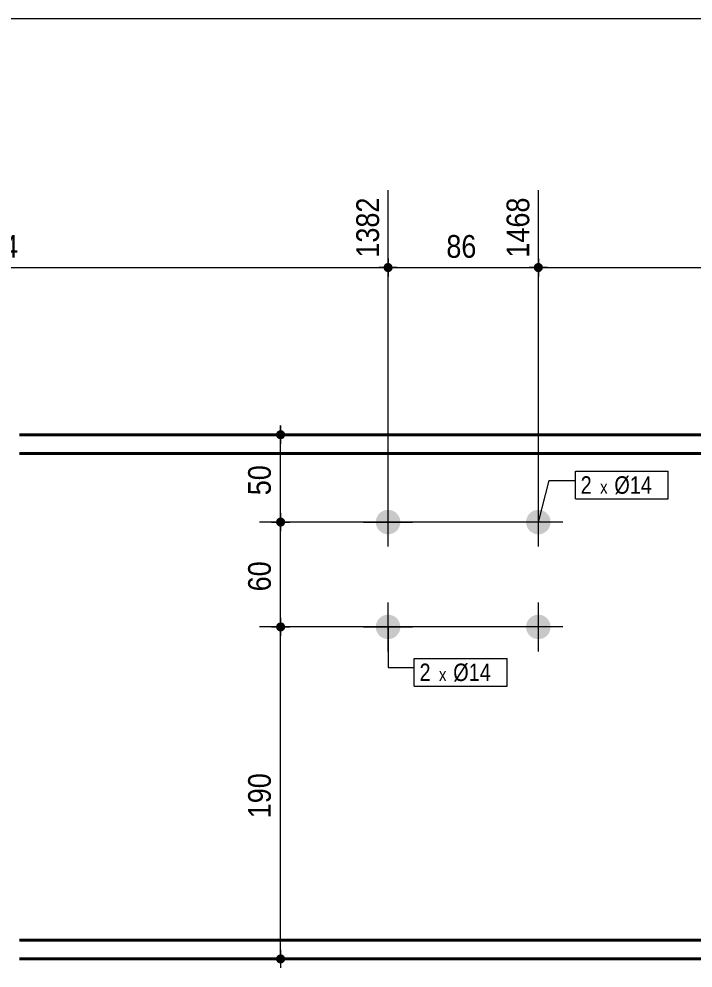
# Model space of a CAD drawing. Header units: millimetres. Extents: x 2 to 287, y 5 to 195.
# Drawn here: x 89.7 to 166.9, y 86.4 to 195 of the extents above; entities that cross this region are included whole.
import ezdxf

# ---------------------------------------------------------------- set-up
doc = ezdxf.new("R2010")
doc.units = ezdxf.units.MM
for name, color, linetype, lineweight in [('Boulon', 7, 'Continuous', 0), ('Cotation', 7, 'Continuous', 0), ('Désignation boulon', 3, 'Continuous', 0), ('Feuille dessin', 5, 'Continuous', 0), ('Piece', 2, 'Continuous', 0)]:
    doc.layers.add(name, color=color, linetype=linetype, lineweight=lineweight)
doc.styles.add('ARIAL', font='ARIAL.TTF')
doc.styles.add('COMIC_SANS_MS', font='COMIC.TTF')

# ---------------------------------------------------------------- blocks, each defined once
blk = doc.blocks.new('*A1')
at = {"layer": 'Boulon'}
for points in [[(150.58, 137.38), (150.58, 137.35), (150.57, 137.31), (150.57, 137.28), (150.57, 137.25), (150.56, 137.21), (150.56, 137.18), (150.55, 137.14), (150.54, 137.11), (150.54, 137.08), (150.53, 137.04), (150.52, 137.01), (150.51, 136.98), (150.5, 136.95), (150.48, 136.91), (150.47, 136.88), (150.46, 136.85), (150.44, 136.82), (150.43, 136.79), (150.41, 136.76), (150.4, 136.73), (150.38, 136.7), (150.36, 136.67), (150.34, 136.64), (150.32, 136.61), (150.3, 136.58), (150.28, 136.56), (150.26, 136.53), (150.24, 136.5), (150.22, 136.48), (150.19, 136.45), (150.17, 136.43), (150.14, 136.4), (150.12, 136.38), (150.09, 136.36), (150.07, 136.33), (150.04, 136.31), (150.01, 136.29), (149.98, 136.27), (149.96, 136.25), (149.93, 136.23), (149.9, 136.22), (149.87, 136.2), (149.84, 136.18), (149.81, 136.17), (149.78, 136.15), (149.75, 136.14), (149.71, 136.12), (149.68, 136.11), (149.65, 136.1), (149.62, 136.09), (149.58, 136.08), (149.55, 136.07), (149.52, 136.06), (149.48, 136.05), (149.45, 136.04), (149.42, 136.04), (149.38, 136.03), (149.35, 136.03), (149.32, 136.02), (149.28, 136.02), (149.25, 136.02), (149.21, 136.02), (149.18, 136.02), (149.14, 136.02), (149.11, 136.02), (149.08, 136.02), (149.04, 136.02), (149.01, 136.03), (148.97, 136.03), (148.94, 136.04), (148.9, 136.04), (148.87, 136.05), (148.84, 136.06), (148.8, 136.07), (148.77, 136.08), (148.74, 136.09), (148.71, 136.1), (148.67, 136.11), (148.64, 136.12), (148.61, 136.14), (148.58, 136.15), (148.55, 136.17), (148.52, 136.18), (148.49, 136.2), (148.46, 136.22), (148.43, 136.23), (148.4, 136.25), (148.37, 136.27), (148.34, 136.29), (148.32, 136.31), (148.29, 136.33), (148.26, 136.36), (148.24, 136.38), (148.21, 136.4), (148.19, 136.43), (148.16, 136.45), (148.14, 136.48), (148.12, 136.5), (148.1, 136.53), (148.07, 136.56), (148.05, 136.58), (148.03, 136.61), (148.01, 136.64), (148, 136.67), (147.98, 136.7), (147.96, 136.73), (147.94, 136.76), (147.93, 136.79), (147.91, 136.82), (147.9, 136.85), (147.88, 136.88), (147.87, 136.91), (147.86, 136.95), (147.85, 136.98), (147.84, 137.01), (147.83, 137.04), (147.82, 137.08), (147.81, 137.11), (147.8, 137.14), (147.8, 137.18), (147.79, 137.21), (147.79, 137.25), (147.78, 137.28), (147.78, 137.31), (147.78, 137.35), (147.78, 137.38), (147.78, 137.42), (147.78, 137.45), (147.78, 137.49), (147.78, 137.52), (147.78, 137.55), (147.79, 137.59), (147.79, 137.62), (147.8, 137.66), (147.8, 137.69), (147.81, 137.72), (147.82, 137.76), (147.83, 137.79), (147.84, 137.82), (147.85, 137.86), (147.86, 137.89), (147.87, 137.92), (147.88, 137.95), (147.9, 137.98), (147.91, 138.02), (147.93, 138.05), (147.94, 138.08), (147.96, 138.11), (147.98, 138.14), (148, 138.17), (148.01, 138.19), (148.03, 138.22), (148.05, 138.25), (148.07, 138.28), (148.1, 138.31), (148.12, 138.33), (148.14, 138.36), (148.16, 138.38), (148.19, 138.41), (148.21, 138.43), (148.24, 138.45), (148.26, 138.48), (148.29, 138.5), (148.32, 138.52), (148.34, 138.54), (148.37, 138.56), (148.4, 138.58), (148.43, 138.6), (148.46, 138.62), (148.49, 138.64), (148.52, 138.65), (148.55, 138.67), (148.58, 138.68), (148.61, 138.7), (148.64, 138.71), (148.67, 138.72), (148.71, 138.74), (148.74, 138.75), (148.77, 138.76), (148.8, 138.77), (148.84, 138.78), (148.87, 138.78), (148.9, 138.79), (148.94, 138.8), (148.97, 138.8), (149.01, 138.81), (149.04, 138.81), (149.08, 138.81), (149.11, 138.82), (149.14, 138.82), (149.18, 138.82), (149.21, 138.82), (149.25, 138.82), (149.28, 138.81), (149.32, 138.81), (149.35, 138.81), (149.38, 138.8), (149.42, 138.8), (149.45, 138.79), (149.48, 138.78), (149.52, 138.78), (149.55, 138.77), (149.58, 138.76), (149.62, 138.75), (149.65, 138.74), (149.68, 138.72), (149.71, 138.71), (149.75, 138.7), (149.78, 138.68), (149.81, 138.67), (149.84, 138.65), (149.87, 138.64), (149.9, 138.62), (149.93, 138.6), (149.96, 138.58), (149.98, 138.56), (150.01, 138.54), (150.04, 138.52), (150.07, 138.5), (150.09, 138.48), (150.12, 138.45), (150.14, 138.43), (150.17, 138.41), (150.19, 138.38), (150.22, 138.36), (150.24, 138.33), (150.26, 138.31), (150.28, 138.28), (150.3, 138.25), (150.32, 138.22), (150.34, 138.19), (150.36, 138.17), (150.38, 138.14), (150.4, 138.11), (150.41, 138.08), (150.43, 138.05), (150.44, 138.02), (150.46, 137.98), (150.47, 137.95), (150.48, 137.92), (150.5, 137.89), (150.51, 137.86), (150.52, 137.82), (150.53, 137.79), (150.54, 137.76), (150.54, 137.72), (150.55, 137.69), (150.56, 137.66), (150.56, 137.62), (150.57, 137.59), (150.57, 137.55), (150.57, 137.52), (150.58, 137.49), (150.58, 137.45), (150.58, 137.42)], [(150.58, 125.38), (150.58, 125.35), (150.57, 125.31), (150.57, 125.28), (150.57, 125.25), (150.56, 125.21), (150.56, 125.18), (150.55, 125.14), (150.54, 125.11), (150.54, 125.08), (150.53, 125.04), (150.52, 125.01), (150.51, 124.98), (150.5, 124.95), (150.48, 124.91), (150.47, 124.88), (150.46, 124.85), (150.44, 124.82), (150.43, 124.79), (150.41, 124.76), (150.4, 124.73), (150.38, 124.7), (150.36, 124.67), (150.34, 124.64), (150.32, 124.61), (150.3, 124.58), (150.28, 124.56), (150.26, 124.53), (150.24, 124.5), (150.22, 124.48), (150.19, 124.45), (150.17, 124.43), (150.14, 124.4), (150.12, 124.38), (150.09, 124.36), (150.07, 124.33), (150.04, 124.31), (150.01, 124.29), (149.98, 124.27), (149.96, 124.25), (149.93, 124.23), (149.9, 124.22), (149.87, 124.2), (149.84, 124.18), (149.81, 124.17), (149.78, 124.15), (149.75, 124.14), (149.71, 124.12), (149.68, 124.11), (149.65, 124.1), (149.62, 124.09), (149.58, 124.08), (149.55, 124.07), (149.52, 124.06), (149.48, 124.05), (149.45, 124.04), (149.42, 124.04), (149.38, 124.03), (149.35, 124.03), (149.32, 124.02), (149.28, 124.02), (149.25, 124.02), (149.21, 124.02), (149.18, 124.02), (149.14, 124.02), (149.11, 124.02), (149.08, 124.02), (149.04, 124.02), (149.01, 124.03), (148.97, 124.03), (148.94, 124.04), (148.9, 124.04), (148.87, 124.05), (148.84, 124.06), (148.8, 124.07), (148.77, 124.08), (148.74, 124.09), (148.71, 124.1), (148.67, 124.11), (148.64, 124.12), (148.61, 124.14), (148.58, 124.15), (148.55, 124.17), (148.52, 124.18), (148.49, 124.2), (148.46, 124.22), (148.43, 124.23), (148.4, 124.25), (148.37, 124.27), (148.34, 124.29), (148.32, 124.31), (148.29, 124.33), (148.26, 124.36), (148.24, 124.38), (148.21, 124.4), (148.19, 124.43), (148.16, 124.45), (148.14, 124.48), (148.12, 124.5), (148.1, 124.53), (148.07, 124.56), (148.05, 124.58), (148.03, 124.61), (148.01, 124.64), (148, 124.67), (147.98, 124.7), (147.96, 124.73), (147.94, 124.76), (147.93, 124.79), (147.91, 124.82), (147.9, 124.85), (147.88, 124.88), (147.87, 124.91), (147.86, 124.95), (147.85, 124.98), (147.84, 125.01), (147.83, 125.04), (147.82, 125.08), (147.81, 125.11), (147.8, 125.14), (147.8, 125.18), (147.79, 125.21), (147.79, 125.25), (147.78, 125.28), (147.78, 125.31), (147.78, 125.35), (147.78, 125.38), (147.78, 125.42), (147.78, 125.45), (147.78, 125.49), (147.78, 125.52), (147.78, 125.55), (147.79, 125.59), (147.79, 125.62), (147.8, 125.66), (147.8, 125.69), (147.81, 125.72), (147.82, 125.76), (147.83, 125.79), (147.84, 125.82), (147.85, 125.86), (147.86, 125.89), (147.87, 125.92), (147.88, 125.95), (147.9, 125.98), (147.91, 126.02), (147.93, 126.05), (147.94, 126.08), (147.96, 126.11), (147.98, 126.14), (148, 126.17), (148.01, 126.19), (148.03, 126.22), (148.05, 126.25), (148.07, 126.28), (148.1, 126.31), (148.12, 126.33), (148.14, 126.36), (148.16, 126.38), (148.19, 126.41), (148.21, 126.43), (148.24, 126.45), (148.26, 126.48), (148.29, 126.5), (148.32, 126.52), (148.34, 126.54), (148.37, 126.56), (148.4, 126.58), (148.43, 126.6), (148.46, 126.62), (148.49, 126.64), (148.52, 126.65), (148.55, 126.67), (148.58, 126.68), (148.61, 126.7), (148.64, 126.71), (148.67, 126.72), (148.71, 126.74), (148.74, 126.75), (148.77, 126.76), (148.8, 126.77), (148.84, 126.78), (148.87, 126.78), (148.9, 126.79), (148.94, 126.8), (148.97, 126.8), (149.01, 126.81), (149.04, 126.81), (149.08, 126.81), (149.11, 126.82), (149.14, 126.82), (149.18, 126.82), (149.21, 126.82), (149.25, 126.82), (149.28, 126.81), (149.32, 126.81), (149.35, 126.81), (149.38, 126.8), (149.42, 126.8), (149.45, 126.79), (149.48, 126.78), (149.52, 126.78), (149.55, 126.77), (149.58, 126.76), (149.62, 126.75), (149.65, 126.74), (149.68, 126.72), (149.71, 126.71), (149.75, 126.7), (149.78, 126.68), (149.81, 126.67), (149.84, 126.65), (149.87, 126.64), (149.9, 126.62), (149.93, 126.6), (149.96, 126.58), (149.98, 126.56), (150.01, 126.54), (150.04, 126.52), (150.07, 126.5), (150.09, 126.48), (150.12, 126.45), (150.14, 126.43), (150.17, 126.41), (150.19, 126.38), (150.22, 126.36), (150.24, 126.33), (150.26, 126.31), (150.28, 126.28), (150.3, 126.25), (150.32, 126.22), (150.34, 126.19), (150.36, 126.17), (150.38, 126.14), (150.4, 126.11), (150.41, 126.08), (150.43, 126.05), (150.44, 126.02), (150.46, 125.98), (150.47, 125.95), (150.48, 125.92), (150.5, 125.89), (150.51, 125.86), (150.52, 125.82), (150.53, 125.79), (150.54, 125.76), (150.54, 125.72), (150.55, 125.69), (150.56, 125.66), (150.56, 125.62), (150.57, 125.59), (150.57, 125.55), (150.57, 125.52), (150.58, 125.49), (150.58, 125.45), (150.58, 125.42)]]:
    blk.add_hatch(color=256, dxfattribs=at).paths.add_polyline_path(points, flags=17)
at = {"layer": 'Boulon', "linetype": 'Continuous', "lineweight": 0}
for p, q in [((149.18, 134.62), (149.18, 140.22)), ((151.98, 137.42), (146.38, 137.42)), ((149.18, 122.62), (149.18, 128.22)), ((151.98, 125.42), (146.38, 125.42))]:
    blk.add_line(p, q, dxfattribs=at)
blk = doc.blocks.new('*A2')
at = {"layer": 'Boulon'}
for points in [[(133.38, 137.38), (133.38, 137.35), (133.37, 137.31), (133.37, 137.28), (133.37, 137.25), (133.36, 137.21), (133.36, 137.18), (133.35, 137.14), (133.34, 137.11), (133.34, 137.08), (133.33, 137.04), (133.32, 137.01), (133.31, 136.98), (133.3, 136.95), (133.28, 136.91), (133.27, 136.88), (133.26, 136.85), (133.24, 136.82), (133.23, 136.79), (133.21, 136.76), (133.2, 136.73), (133.18, 136.7), (133.16, 136.67), (133.14, 136.64), (133.12, 136.61), (133.1, 136.58), (133.08, 136.56), (133.06, 136.53), (133.04, 136.5), (133.02, 136.48), (132.99, 136.45), (132.97, 136.43), (132.94, 136.4), (132.92, 136.38), (132.89, 136.36), (132.87, 136.33), (132.84, 136.31), (132.81, 136.29), (132.78, 136.27), (132.76, 136.25), (132.73, 136.23), (132.7, 136.22), (132.67, 136.2), (132.64, 136.18), (132.61, 136.17), (132.58, 136.15), (132.55, 136.14), (132.51, 136.12), (132.48, 136.11), (132.45, 136.1), (132.42, 136.09), (132.38, 136.08), (132.35, 136.07), (132.32, 136.06), (132.28, 136.05), (132.25, 136.04), (132.22, 136.04), (132.18, 136.03), (132.15, 136.03), (132.12, 136.02), (132.08, 136.02), (132.05, 136.02), (132.01, 136.02), (131.98, 136.02), (131.94, 136.02), (131.91, 136.02), (131.88, 136.02), (131.84, 136.02), (131.81, 136.03), (131.77, 136.03), (131.74, 136.04), (131.7, 136.04), (131.67, 136.05), (131.64, 136.06), (131.6, 136.07), (131.57, 136.08), (131.54, 136.09), (131.51, 136.1), (131.47, 136.11), (131.44, 136.12), (131.41, 136.14), (131.38, 136.15), (131.35, 136.17), (131.32, 136.18), (131.29, 136.2), (131.26, 136.22), (131.23, 136.23), (131.2, 136.25), (131.17, 136.27), (131.14, 136.29), (131.12, 136.31), (131.09, 136.33), (131.06, 136.36), (131.04, 136.38), (131.01, 136.4), (130.99, 136.43), (130.96, 136.45), (130.94, 136.48), (130.92, 136.5), (130.9, 136.53), (130.87, 136.56), (130.85, 136.58), (130.83, 136.61), (130.81, 136.64), (130.8, 136.67), (130.78, 136.7), (130.76, 136.73), (130.74, 136.76), (130.73, 136.79), (130.71, 136.82), (130.7, 136.85), (130.68, 136.88), (130.67, 136.91), (130.66, 136.95), (130.65, 136.98), (130.64, 137.01), (130.63, 137.04), (130.62, 137.08), (130.61, 137.11), (130.6, 137.14), (130.6, 137.18), (130.59, 137.21), (130.59, 137.25), (130.58, 137.28), (130.58, 137.31), (130.58, 137.35), (130.58, 137.38), (130.58, 137.42), (130.58, 137.45), (130.58, 137.49), (130.58, 137.52), (130.58, 137.55), (130.59, 137.59), (130.59, 137.62), (130.6, 137.66), (130.6, 137.69), (130.61, 137.72), (130.62, 137.76), (130.63, 137.79), (130.64, 137.82), (130.65, 137.86), (130.66, 137.89), (130.67, 137.92), (130.68, 137.95), (130.7, 137.98), (130.71, 138.02), (130.73, 138.05), (130.74, 138.08), (130.76, 138.11), (130.78, 138.14), (130.8, 138.17), (130.81, 138.19), (130.83, 138.22), (130.85, 138.25), (130.87, 138.28), (130.9, 138.31), (130.92, 138.33), (130.94, 138.36), (130.96, 138.38), (130.99, 138.41), (131.01, 138.43), (131.04, 138.45), (131.06, 138.48), (131.09, 138.5), (131.12, 138.52), (131.14, 138.54), (131.17, 138.56), (131.2, 138.58), (131.23, 138.6), (131.26, 138.62), (131.29, 138.64), (131.32, 138.65), (131.35, 138.67), (131.38, 138.68), (131.41, 138.7), (131.44, 138.71), (131.47, 138.72), (131.51, 138.74), (131.54, 138.75), (131.57, 138.76), (131.6, 138.77), (131.64, 138.78), (131.67, 138.78), (131.7, 138.79), (131.74, 138.8), (131.77, 138.8), (131.81, 138.81), (131.84, 138.81), (131.88, 138.81), (131.91, 138.82), (131.94, 138.82), (131.98, 138.82), (132.01, 138.82), (132.05, 138.82), (132.08, 138.81), (132.12, 138.81), (132.15, 138.81), (132.18, 138.8), (132.22, 138.8), (132.25, 138.79), (132.28, 138.78), (132.32, 138.78), (132.35, 138.77), (132.38, 138.76), (132.42, 138.75), (132.45, 138.74), (132.48, 138.72), (132.51, 138.71), (132.55, 138.7), (132.58, 138.68), (132.61, 138.67), (132.64, 138.65), (132.67, 138.64), (132.7, 138.62), (132.73, 138.6), (132.76, 138.58), (132.78, 138.56), (132.81, 138.54), (132.84, 138.52), (132.87, 138.5), (132.89, 138.48), (132.92, 138.45), (132.94, 138.43), (132.97, 138.41), (132.99, 138.38), (133.02, 138.36), (133.04, 138.33), (133.06, 138.31), (133.08, 138.28), (133.1, 138.25), (133.12, 138.22), (133.14, 138.19), (133.16, 138.17), (133.18, 138.14), (133.2, 138.11), (133.21, 138.08), (133.23, 138.05), (133.24, 138.02), (133.26, 137.98), (133.27, 137.95), (133.28, 137.92), (133.3, 137.89), (133.31, 137.86), (133.32, 137.82), (133.33, 137.79), (133.34, 137.76), (133.34, 137.72), (133.35, 137.69), (133.36, 137.66), (133.36, 137.62), (133.37, 137.59), (133.37, 137.55), (133.37, 137.52), (133.38, 137.49), (133.38, 137.45), (133.38, 137.42)], [(133.38, 125.38), (133.38, 125.35), (133.37, 125.31), (133.37, 125.28), (133.37, 125.25), (133.36, 125.21), (133.36, 125.18), (133.35, 125.14), (133.34, 125.11), (133.34, 125.08), (133.33, 125.04), (133.32, 125.01), (133.31, 124.98), (133.3, 124.95), (133.28, 124.91), (133.27, 124.88), (133.26, 124.85), (133.24, 124.82), (133.23, 124.79), (133.21, 124.76), (133.2, 124.73), (133.18, 124.7), (133.16, 124.67), (133.14, 124.64), (133.12, 124.61), (133.1, 124.58), (133.08, 124.56), (133.06, 124.53), (133.04, 124.5), (133.02, 124.48), (132.99, 124.45), (132.97, 124.43), (132.94, 124.4), (132.92, 124.38), (132.89, 124.36), (132.87, 124.33), (132.84, 124.31), (132.81, 124.29), (132.78, 124.27), (132.76, 124.25), (132.73, 124.23), (132.7, 124.22), (132.67, 124.2), (132.64, 124.18), (132.61, 124.17), (132.58, 124.15), (132.55, 124.14), (132.51, 124.12), (132.48, 124.11), (132.45, 124.1), (132.42, 124.09), (132.38, 124.08), (132.35, 124.07), (132.32, 124.06), (132.28, 124.05), (132.25, 124.04), (132.22, 124.04), (132.18, 124.03), (132.15, 124.03), (132.12, 124.02), (132.08, 124.02), (132.05, 124.02), (132.01, 124.02), (131.98, 124.02), (131.94, 124.02), (131.91, 124.02), (131.88, 124.02), (131.84, 124.02), (131.81, 124.03), (131.77, 124.03), (131.74, 124.04), (131.7, 124.04), (131.67, 124.05), (131.64, 124.06), (131.6, 124.07), (131.57, 124.08), (131.54, 124.09), (131.51, 124.1), (131.47, 124.11), (131.44, 124.12), (131.41, 124.14), (131.38, 124.15), (131.35, 124.17), (131.32, 124.18), (131.29, 124.2), (131.26, 124.22), (131.23, 124.23), (131.2, 124.25), (131.17, 124.27), (131.14, 124.29), (131.12, 124.31), (131.09, 124.33), (131.06, 124.36), (131.04, 124.38), (131.01, 124.4), (130.99, 124.43), (130.96, 124.45), (130.94, 124.48), (130.92, 124.5), (130.9, 124.53), (130.87, 124.56), (130.85, 124.58), (130.83, 124.61), (130.81, 124.64), (130.8, 124.67), (130.78, 124.7), (130.76, 124.73), (130.74, 124.76), (130.73, 124.79), (130.71, 124.82), (130.7, 124.85), (130.68, 124.88), (130.67, 124.91), (130.66, 124.95), (130.65, 124.98), (130.64, 125.01), (130.63, 125.04), (130.62, 125.08), (130.61, 125.11), (130.6, 125.14), (130.6, 125.18), (130.59, 125.21), (130.59, 125.25), (130.58, 125.28), (130.58, 125.31), (130.58, 125.35), (130.58, 125.38), (130.58, 125.42), (130.58, 125.45), (130.58, 125.49), (130.58, 125.52), (130.58, 125.55), (130.59, 125.59), (130.59, 125.62), (130.6, 125.66), (130.6, 125.69), (130.61, 125.72), (130.62, 125.76), (130.63, 125.79), (130.64, 125.82), (130.65, 125.86), (130.66, 125.89), (130.67, 125.92), (130.68, 125.95), (130.7, 125.98), (130.71, 126.02), (130.73, 126.05), (130.74, 126.08), (130.76, 126.11), (130.78, 126.14), (130.8, 126.17), (130.81, 126.19), (130.83, 126.22), (130.85, 126.25), (130.87, 126.28), (130.9, 126.31), (130.92, 126.33), (130.94, 126.36), (130.96, 126.38), (130.99, 126.41), (131.01, 126.43), (131.04, 126.45), (131.06, 126.48), (131.09, 126.5), (131.12, 126.52), (131.14, 126.54), (131.17, 126.56), (131.2, 126.58), (131.23, 126.6), (131.26, 126.62), (131.29, 126.64), (131.32, 126.65), (131.35, 126.67), (131.38, 126.68), (131.41, 126.7), (131.44, 126.71), (131.47, 126.72), (131.51, 126.74), (131.54, 126.75), (131.57, 126.76), (131.6, 126.77), (131.64, 126.78), (131.67, 126.78), (131.7, 126.79), (131.74, 126.8), (131.77, 126.8), (131.81, 126.81), (131.84, 126.81), (131.88, 126.81), (131.91, 126.82), (131.94, 126.82), (131.98, 126.82), (132.01, 126.82), (132.05, 126.82), (132.08, 126.81), (132.12, 126.81), (132.15, 126.81), (132.18, 126.8), (132.22, 126.8), (132.25, 126.79), (132.28, 126.78), (132.32, 126.78), (132.35, 126.77), (132.38, 126.76), (132.42, 126.75), (132.45, 126.74), (132.48, 126.72), (132.51, 126.71), (132.55, 126.7), (132.58, 126.68), (132.61, 126.67), (132.64, 126.65), (132.67, 126.64), (132.7, 126.62), (132.73, 126.6), (132.76, 126.58), (132.78, 126.56), (132.81, 126.54), (132.84, 126.52), (132.87, 126.5), (132.89, 126.48), (132.92, 126.45), (132.94, 126.43), (132.97, 126.41), (132.99, 126.38), (133.02, 126.36), (133.04, 126.33), (133.06, 126.31), (133.08, 126.28), (133.1, 126.25), (133.12, 126.22), (133.14, 126.19), (133.16, 126.17), (133.18, 126.14), (133.2, 126.11), (133.21, 126.08), (133.23, 126.05), (133.24, 126.02), (133.26, 125.98), (133.27, 125.95), (133.28, 125.92), (133.3, 125.89), (133.31, 125.86), (133.32, 125.82), (133.33, 125.79), (133.34, 125.76), (133.34, 125.72), (133.35, 125.69), (133.36, 125.66), (133.36, 125.62), (133.37, 125.59), (133.37, 125.55), (133.37, 125.52), (133.38, 125.49), (133.38, 125.45), (133.38, 125.42)]]:
    blk.add_hatch(color=256, dxfattribs=at).paths.add_polyline_path(points, flags=17)
at = {"layer": 'Boulon', "linetype": 'Continuous', "lineweight": 0}
for p, q in [((131.98, 134.62), (131.98, 140.22)), ((129.18, 137.42), (134.78, 137.42)), ((131.98, 122.62), (131.98, 128.22)), ((129.18, 125.42), (134.78, 125.42))]:
    blk.add_line(p, q, dxfattribs=at)
blk = doc.blocks.new('*A5')
at = {"layer": 'Piece', "color": 2, "linetype": 'Continuous', "lineweight": 40}
for p, q in [((191.371985, 147.417109), (89.784123, 147.417109)), ((191.371985, 145.277109), (89.784123, 145.277109)), ((191.371985, 89.557109), (89.784123, 89.557109)), ((89.784123, 87.417109), (191.371985, 87.417109))]:
    blk.add_line(p, q, dxfattribs=at)
blk = doc.blocks.new('*A6')
at = {"layer": 'Feuille dessin', "linetype": 'Continuous', "lineweight": 0}
blk.add_line((282, 195), (5, 195), dxfattribs=at)
blk = doc.blocks.new('*A21')
at = {"layer": 'Cotation'}
for points in [[(119.65, 124.9), (119.63, 124.9), (119.6, 124.9), (119.58, 124.91), (119.55, 124.91), (119.53, 124.92), (119.5, 124.93), (119.48, 124.94), (119.46, 124.95), (119.43, 124.96), (119.41, 124.97), (119.39, 124.98), (119.37, 125), (119.35, 125.02), (119.33, 125.03), (119.31, 125.05), (119.29, 125.07), (119.28, 125.09), (119.26, 125.11), (119.25, 125.13), (119.23, 125.15), (119.22, 125.17), (119.21, 125.19), (119.2, 125.22), (119.19, 125.24), (119.18, 125.27), (119.18, 125.29), (119.17, 125.32), (119.17, 125.34), (119.16, 125.37), (119.16, 125.39), (119.16, 125.42), (119.16, 125.44), (119.16, 125.47), (119.17, 125.49), (119.17, 125.52), (119.18, 125.54), (119.18, 125.57), (119.19, 125.59), (119.2, 125.62), (119.21, 125.64), (119.22, 125.66), (119.23, 125.68), (119.25, 125.71), (119.26, 125.73), (119.28, 125.75), (119.29, 125.77), (119.31, 125.78), (119.33, 125.8), (119.35, 125.82), (119.37, 125.83), (119.39, 125.85), (119.41, 125.86), (119.43, 125.88), (119.46, 125.89), (119.48, 125.9), (119.5, 125.91), (119.53, 125.91), (119.55, 125.92), (119.58, 125.93), (119.6, 125.93), (119.63, 125.93), (119.65, 125.94), (119.68, 125.94), (119.71, 125.94), (119.73, 125.93), (119.76, 125.93), (119.78, 125.93), (119.81, 125.92), (119.83, 125.91), (119.86, 125.91), (119.88, 125.9), (119.9, 125.89), (119.93, 125.88), (119.95, 125.86), (119.97, 125.85), (119.99, 125.83), (120.01, 125.82), (120.03, 125.8), (120.05, 125.78), (120.07, 125.77), (120.08, 125.75), (120.1, 125.73), (120.11, 125.71), (120.13, 125.68), (120.14, 125.66), (120.15, 125.64), (120.16, 125.62), (120.17, 125.59), (120.18, 125.57), (120.18, 125.54), (120.19, 125.52), (120.19, 125.49), (120.2, 125.47), (120.2, 125.44), (120.2, 125.42), (120.2, 125.39), (120.2, 125.37), (120.19, 125.34), (120.19, 125.32), (120.18, 125.29), (120.18, 125.27), (120.17, 125.24), (120.16, 125.22), (120.15, 125.19), (120.14, 125.17), (120.13, 125.15), (120.11, 125.13), (120.1, 125.11), (120.08, 125.09), (120.07, 125.07), (120.05, 125.05), (120.03, 125.03), (120.01, 125.02), (119.99, 125), (119.97, 124.98), (119.95, 124.97), (119.93, 124.96), (119.9, 124.95), (119.88, 124.94), (119.86, 124.93), (119.83, 124.92), (119.81, 124.91), (119.78, 124.91), (119.76, 124.9), (119.73, 124.9), (119.71, 124.9), (119.68, 124.9)], [(119.65, 86.9), (119.63, 86.9), (119.6, 86.9), (119.58, 86.91), (119.55, 86.91), (119.53, 86.92), (119.5, 86.93), (119.48, 86.94), (119.46, 86.95), (119.43, 86.96), (119.41, 86.97), (119.39, 86.98), (119.37, 87), (119.35, 87.02), (119.33, 87.03), (119.31, 87.05), (119.29, 87.07), (119.28, 87.09), (119.26, 87.11), (119.25, 87.13), (119.23, 87.15), (119.22, 87.17), (119.21, 87.19), (119.2, 87.22), (119.19, 87.24), (119.18, 87.27), (119.18, 87.29), (119.17, 87.32), (119.17, 87.34), (119.16, 87.37), (119.16, 87.39), (119.16, 87.42), (119.16, 87.44), (119.16, 87.47), (119.17, 87.49), (119.17, 87.52), (119.18, 87.54), (119.18, 87.57), (119.19, 87.59), (119.2, 87.62), (119.21, 87.64), (119.22, 87.66), (119.23, 87.68), (119.25, 87.71), (119.26, 87.73), (119.28, 87.75), (119.29, 87.77), (119.31, 87.78), (119.33, 87.8), (119.35, 87.82), (119.37, 87.83), (119.39, 87.85), (119.41, 87.86), (119.43, 87.88), (119.46, 87.89), (119.48, 87.9), (119.5, 87.91), (119.53, 87.91), (119.55, 87.92), (119.58, 87.93), (119.6, 87.93), (119.63, 87.93), (119.65, 87.94), (119.68, 87.94), (119.71, 87.94), (119.73, 87.93), (119.76, 87.93), (119.78, 87.93), (119.81, 87.92), (119.83, 87.91), (119.86, 87.91), (119.88, 87.9), (119.9, 87.89), (119.93, 87.88), (119.95, 87.86), (119.97, 87.85), (119.99, 87.83), (120.01, 87.82), (120.03, 87.8), (120.05, 87.78), (120.07, 87.77), (120.08, 87.75), (120.1, 87.73), (120.11, 87.71), (120.13, 87.68), (120.14, 87.66), (120.15, 87.64), (120.16, 87.62), (120.17, 87.59), (120.18, 87.57), (120.18, 87.54), (120.19, 87.52), (120.19, 87.49), (120.2, 87.47), (120.2, 87.44), (120.2, 87.42), (120.2, 87.39), (120.2, 87.37), (120.19, 87.34), (120.19, 87.32), (120.18, 87.29), (120.18, 87.27), (120.17, 87.24), (120.16, 87.22), (120.15, 87.19), (120.14, 87.17), (120.13, 87.15), (120.11, 87.13), (120.1, 87.11), (120.08, 87.09), (120.07, 87.07), (120.05, 87.05), (120.03, 87.03), (120.01, 87.02), (119.99, 87), (119.97, 86.98), (119.95, 86.97), (119.93, 86.96), (119.9, 86.95), (119.88, 86.94), (119.86, 86.93), (119.83, 86.92), (119.81, 86.91), (119.78, 86.91), (119.76, 86.9), (119.73, 86.9), (119.71, 86.9), (119.68, 86.9)]]:
    blk.add_hatch(color=256, dxfattribs=at).paths.add_polyline_path(points, flags=17)
at = {"layer": 'Cotation', "linetype": 'Continuous', "lineweight": 0}
for p, q in [((119.68, 126.46), (119.68, 124.38)), ((119.68, 125.42), (119.68, 126.46)), ((148.18, 125.42), (117.26, 125.42)), ((118.64, 125.42), (120.72, 125.42)), ((119.68, 87.42), (119.68, 125.42)), ((119.68, 88.46), (119.68, 86.38)), ((130.98, 87.42), (117.26, 87.42)), ((118.64, 87.42), (120.72, 87.42)), ((119.68, 87.42), (119.68, 86.38))]:
    blk.add_line(p, q, dxfattribs=at)
at = {"layer": 'Cotation'}
for p in [(119.68, 125.42), (119.68, 87.42)]:
    blk.add_point(p, dxfattribs=at)
at = {"layer": 'Cotation', "style": 'ARIAL', "width": 0.85}
blk.add_text('190', height=2.6, rotation=90.0002, dxfattribs=at).set_placement((118.56, 103.52))
blk = doc.blocks.new('*A22')
at = {"layer": 'Cotation'}
for points in [[(119.65, 136.9), (119.63, 136.9), (119.6, 136.9), (119.58, 136.91), (119.55, 136.91), (119.53, 136.92), (119.5, 136.93), (119.48, 136.94), (119.46, 136.95), (119.43, 136.96), (119.41, 136.97), (119.39, 136.98), (119.37, 137), (119.35, 137.02), (119.33, 137.03), (119.31, 137.05), (119.29, 137.07), (119.28, 137.09), (119.26, 137.11), (119.25, 137.13), (119.23, 137.15), (119.22, 137.17), (119.21, 137.19), (119.2, 137.22), (119.19, 137.24), (119.18, 137.27), (119.18, 137.29), (119.17, 137.32), (119.17, 137.34), (119.16, 137.37), (119.16, 137.39), (119.16, 137.42), (119.16, 137.44), (119.16, 137.47), (119.17, 137.49), (119.17, 137.52), (119.18, 137.54), (119.18, 137.57), (119.19, 137.59), (119.2, 137.62), (119.21, 137.64), (119.22, 137.66), (119.23, 137.68), (119.25, 137.71), (119.26, 137.73), (119.28, 137.75), (119.29, 137.77), (119.31, 137.78), (119.33, 137.8), (119.35, 137.82), (119.37, 137.83), (119.39, 137.85), (119.41, 137.86), (119.43, 137.88), (119.46, 137.89), (119.48, 137.9), (119.5, 137.91), (119.53, 137.91), (119.55, 137.92), (119.58, 137.93), (119.6, 137.93), (119.63, 137.93), (119.65, 137.94), (119.68, 137.94), (119.71, 137.94), (119.73, 137.93), (119.76, 137.93), (119.78, 137.93), (119.81, 137.92), (119.83, 137.91), (119.86, 137.91), (119.88, 137.9), (119.9, 137.89), (119.93, 137.88), (119.95, 137.86), (119.97, 137.85), (119.99, 137.83), (120.01, 137.82), (120.03, 137.8), (120.05, 137.78), (120.07, 137.77), (120.08, 137.75), (120.1, 137.73), (120.11, 137.71), (120.13, 137.68), (120.14, 137.66), (120.15, 137.64), (120.16, 137.62), (120.17, 137.59), (120.18, 137.57), (120.18, 137.54), (120.19, 137.52), (120.19, 137.49), (120.2, 137.47), (120.2, 137.44), (120.2, 137.42), (120.2, 137.39), (120.2, 137.37), (120.19, 137.34), (120.19, 137.32), (120.18, 137.29), (120.18, 137.27), (120.17, 137.24), (120.16, 137.22), (120.15, 137.19), (120.14, 137.17), (120.13, 137.15), (120.11, 137.13), (120.1, 137.11), (120.08, 137.09), (120.07, 137.07), (120.05, 137.05), (120.03, 137.03), (120.01, 137.02), (119.99, 137), (119.97, 136.98), (119.95, 136.97), (119.93, 136.96), (119.9, 136.95), (119.88, 136.94), (119.86, 136.93), (119.83, 136.92), (119.81, 136.91), (119.78, 136.91), (119.76, 136.9), (119.73, 136.9), (119.71, 136.9), (119.68, 136.9)], [(119.65, 124.9), (119.63, 124.9), (119.6, 124.9), (119.58, 124.91), (119.55, 124.91), (119.53, 124.92), (119.5, 124.93), (119.48, 124.94), (119.46, 124.95), (119.43, 124.96), (119.41, 124.97), (119.39, 124.98), (119.37, 125), (119.35, 125.02), (119.33, 125.03), (119.31, 125.05), (119.29, 125.07), (119.28, 125.09), (119.26, 125.11), (119.25, 125.13), (119.23, 125.15), (119.22, 125.17), (119.21, 125.19), (119.2, 125.22), (119.19, 125.24), (119.18, 125.27), (119.18, 125.29), (119.17, 125.32), (119.17, 125.34), (119.16, 125.37), (119.16, 125.39), (119.16, 125.42), (119.16, 125.44), (119.16, 125.47), (119.17, 125.49), (119.17, 125.52), (119.18, 125.54), (119.18, 125.57), (119.19, 125.59), (119.2, 125.62), (119.21, 125.64), (119.22, 125.66), (119.23, 125.68), (119.25, 125.71), (119.26, 125.73), (119.28, 125.75), (119.29, 125.77), (119.31, 125.78), (119.33, 125.8), (119.35, 125.82), (119.37, 125.83), (119.39, 125.85), (119.41, 125.86), (119.43, 125.88), (119.46, 125.89), (119.48, 125.9), (119.5, 125.91), (119.53, 125.91), (119.55, 125.92), (119.58, 125.93), (119.6, 125.93), (119.63, 125.93), (119.65, 125.94), (119.68, 125.94), (119.71, 125.94), (119.73, 125.93), (119.76, 125.93), (119.78, 125.93), (119.81, 125.92), (119.83, 125.91), (119.86, 125.91), (119.88, 125.9), (119.9, 125.89), (119.93, 125.88), (119.95, 125.86), (119.97, 125.85), (119.99, 125.83), (120.01, 125.82), (120.03, 125.8), (120.05, 125.78), (120.07, 125.77), (120.08, 125.75), (120.1, 125.73), (120.11, 125.71), (120.13, 125.68), (120.14, 125.66), (120.15, 125.64), (120.16, 125.62), (120.17, 125.59), (120.18, 125.57), (120.18, 125.54), (120.19, 125.52), (120.19, 125.49), (120.2, 125.47), (120.2, 125.44), (120.2, 125.42), (120.2, 125.39), (120.2, 125.37), (120.19, 125.34), (120.19, 125.32), (120.18, 125.29), (120.18, 125.27), (120.17, 125.24), (120.16, 125.22), (120.15, 125.19), (120.14, 125.17), (120.13, 125.15), (120.11, 125.13), (120.1, 125.11), (120.08, 125.09), (120.07, 125.07), (120.05, 125.05), (120.03, 125.03), (120.01, 125.02), (119.99, 125), (119.97, 124.98), (119.95, 124.97), (119.93, 124.96), (119.9, 124.95), (119.88, 124.94), (119.86, 124.93), (119.83, 124.92), (119.81, 124.91), (119.78, 124.91), (119.76, 124.9), (119.73, 124.9), (119.71, 124.9), (119.68, 124.9)]]:
    blk.add_hatch(color=256, dxfattribs=at).paths.add_polyline_path(points, flags=17)
at = {"layer": 'Cotation', "linetype": 'Continuous', "lineweight": 0}
for p, q in [((119.68, 138.46), (119.68, 136.38)), ((119.68, 137.42), (119.68, 138.46)), ((148.18, 137.42), (117.26, 137.42)), ((118.64, 137.42), (120.72, 137.42)), ((119.68, 125.42), (119.68, 137.42)), ((119.68, 126.46), (119.68, 124.38)), ((148.18, 125.42), (117.26, 125.42)), ((118.64, 125.42), (120.72, 125.42)), ((119.68, 125.42), (119.68, 124.38))]:
    blk.add_line(p, q, dxfattribs=at)
at = {"layer": 'Cotation'}
for p in [(119.68, 137.42), (119.68, 125.42)]:
    blk.add_point(p, dxfattribs=at)
at = {"layer": 'Cotation', "style": 'ARIAL', "width": 0.85}
blk.add_text('60', height=2.6, rotation=90.0002, dxfattribs=at).set_placement((118.56, 129.49))
blk = doc.blocks.new('*A23')
at = {"layer": 'Cotation'}
for points in [[(119.65, 146.9), (119.63, 146.9), (119.6, 146.9), (119.58, 146.91), (119.55, 146.91), (119.53, 146.92), (119.5, 146.93), (119.48, 146.94), (119.46, 146.95), (119.43, 146.96), (119.41, 146.97), (119.39, 146.98), (119.37, 147), (119.35, 147.02), (119.33, 147.03), (119.31, 147.05), (119.29, 147.07), (119.28, 147.09), (119.26, 147.11), (119.25, 147.13), (119.23, 147.15), (119.22, 147.17), (119.21, 147.19), (119.2, 147.22), (119.19, 147.24), (119.18, 147.27), (119.18, 147.29), (119.17, 147.32), (119.17, 147.34), (119.16, 147.37), (119.16, 147.39), (119.16, 147.42), (119.16, 147.44), (119.16, 147.47), (119.17, 147.49), (119.17, 147.52), (119.18, 147.54), (119.18, 147.57), (119.19, 147.59), (119.2, 147.62), (119.21, 147.64), (119.22, 147.66), (119.23, 147.68), (119.25, 147.71), (119.26, 147.73), (119.28, 147.75), (119.29, 147.77), (119.31, 147.78), (119.33, 147.8), (119.35, 147.82), (119.37, 147.83), (119.39, 147.85), (119.41, 147.86), (119.43, 147.88), (119.46, 147.89), (119.48, 147.9), (119.5, 147.91), (119.53, 147.91), (119.55, 147.92), (119.58, 147.93), (119.6, 147.93), (119.63, 147.93), (119.65, 147.94), (119.68, 147.94), (119.71, 147.94), (119.73, 147.93), (119.76, 147.93), (119.78, 147.93), (119.81, 147.92), (119.83, 147.91), (119.86, 147.91), (119.88, 147.9), (119.9, 147.89), (119.93, 147.88), (119.95, 147.86), (119.97, 147.85), (119.99, 147.83), (120.01, 147.82), (120.03, 147.8), (120.05, 147.78), (120.07, 147.77), (120.08, 147.75), (120.1, 147.73), (120.11, 147.71), (120.13, 147.68), (120.14, 147.66), (120.15, 147.64), (120.16, 147.62), (120.17, 147.59), (120.18, 147.57), (120.18, 147.54), (120.19, 147.52), (120.19, 147.49), (120.2, 147.47), (120.2, 147.44), (120.2, 147.42), (120.2, 147.39), (120.2, 147.37), (120.19, 147.34), (120.19, 147.32), (120.18, 147.29), (120.18, 147.27), (120.17, 147.24), (120.16, 147.22), (120.15, 147.19), (120.14, 147.17), (120.13, 147.15), (120.11, 147.13), (120.1, 147.11), (120.08, 147.09), (120.07, 147.07), (120.05, 147.05), (120.03, 147.03), (120.01, 147.02), (119.99, 147), (119.97, 146.98), (119.95, 146.97), (119.93, 146.96), (119.9, 146.95), (119.88, 146.94), (119.86, 146.93), (119.83, 146.92), (119.81, 146.91), (119.78, 146.91), (119.76, 146.9), (119.73, 146.9), (119.71, 146.9), (119.68, 146.9)], [(119.65, 136.9), (119.63, 136.9), (119.6, 136.9), (119.58, 136.91), (119.55, 136.91), (119.53, 136.92), (119.5, 136.93), (119.48, 136.94), (119.46, 136.95), (119.43, 136.96), (119.41, 136.97), (119.39, 136.98), (119.37, 137), (119.35, 137.02), (119.33, 137.03), (119.31, 137.05), (119.29, 137.07), (119.28, 137.09), (119.26, 137.11), (119.25, 137.13), (119.23, 137.15), (119.22, 137.17), (119.21, 137.19), (119.2, 137.22), (119.19, 137.24), (119.18, 137.27), (119.18, 137.29), (119.17, 137.32), (119.17, 137.34), (119.16, 137.37), (119.16, 137.39), (119.16, 137.42), (119.16, 137.44), (119.16, 137.47), (119.17, 137.49), (119.17, 137.52), (119.18, 137.54), (119.18, 137.57), (119.19, 137.59), (119.2, 137.62), (119.21, 137.64), (119.22, 137.66), (119.23, 137.68), (119.25, 137.71), (119.26, 137.73), (119.28, 137.75), (119.29, 137.77), (119.31, 137.78), (119.33, 137.8), (119.35, 137.82), (119.37, 137.83), (119.39, 137.85), (119.41, 137.86), (119.43, 137.88), (119.46, 137.89), (119.48, 137.9), (119.5, 137.91), (119.53, 137.91), (119.55, 137.92), (119.58, 137.93), (119.6, 137.93), (119.63, 137.93), (119.65, 137.94), (119.68, 137.94), (119.71, 137.94), (119.73, 137.93), (119.76, 137.93), (119.78, 137.93), (119.81, 137.92), (119.83, 137.91), (119.86, 137.91), (119.88, 137.9), (119.9, 137.89), (119.93, 137.88), (119.95, 137.86), (119.97, 137.85), (119.99, 137.83), (120.01, 137.82), (120.03, 137.8), (120.05, 137.78), (120.07, 137.77), (120.08, 137.75), (120.1, 137.73), (120.11, 137.71), (120.13, 137.68), (120.14, 137.66), (120.15, 137.64), (120.16, 137.62), (120.17, 137.59), (120.18, 137.57), (120.18, 137.54), (120.19, 137.52), (120.19, 137.49), (120.2, 137.47), (120.2, 137.44), (120.2, 137.42), (120.2, 137.39), (120.2, 137.37), (120.19, 137.34), (120.19, 137.32), (120.18, 137.29), (120.18, 137.27), (120.17, 137.24), (120.16, 137.22), (120.15, 137.19), (120.14, 137.17), (120.13, 137.15), (120.11, 137.13), (120.1, 137.11), (120.08, 137.09), (120.07, 137.07), (120.05, 137.05), (120.03, 137.03), (120.01, 137.02), (119.99, 137), (119.97, 136.98), (119.95, 136.97), (119.93, 136.96), (119.9, 136.95), (119.88, 136.94), (119.86, 136.93), (119.83, 136.92), (119.81, 136.91), (119.78, 136.91), (119.76, 136.9), (119.73, 136.9), (119.71, 136.9), (119.68, 136.9)]]:
    blk.add_hatch(color=256, dxfattribs=at).paths.add_polyline_path(points, flags=17)
at = {"layer": 'Cotation', "linetype": 'Continuous', "lineweight": 0}
for p, q in [((119.68, 148.46), (119.68, 146.38)), ((119.68, 147.42), (119.68, 148.46)), ((130.98, 147.42), (117.26, 147.42)), ((118.64, 147.42), (120.72, 147.42)), ((119.68, 137.42), (119.68, 147.42)), ((119.68, 138.46), (119.68, 136.38)), ((148.18, 137.42), (117.26, 137.42)), ((118.64, 137.42), (120.72, 137.42)), ((119.68, 137.42), (119.68, 136.38))]:
    blk.add_line(p, q, dxfattribs=at)
at = {"layer": 'Cotation'}
for p in [(119.68, 147.42), (119.68, 137.42)]:
    blk.add_point(p, dxfattribs=at)
at = {"layer": 'Cotation', "style": 'ARIAL', "width": 0.85}
blk.add_text('50', height=2.6, rotation=90.0002, dxfattribs=at).set_placement((118.56, 140.49))
blk = doc.blocks.new('*A27')
at = {"layer": 'Cotation'}
for points in [[(41.26, 166.03), (41.23, 166.03), (41.21, 166.04), (41.18, 166.04), (41.16, 166.05), (41.13, 166.05), (41.11, 166.06), (41.09, 166.07), (41.06, 166.08), (41.04, 166.09), (41.02, 166.11), (41, 166.12), (40.97, 166.13), (40.95, 166.15), (40.93, 166.17), (40.92, 166.18), (40.9, 166.2), (40.88, 166.22), (40.87, 166.24), (40.85, 166.26), (40.84, 166.28), (40.83, 166.31), (40.81, 166.33), (40.8, 166.35), (40.79, 166.38), (40.79, 166.4), (40.78, 166.42), (40.77, 166.45), (40.77, 166.47), (40.77, 166.5), (40.76, 166.53), (40.76, 166.55), (40.76, 166.58), (40.77, 166.6), (40.77, 166.63), (40.77, 166.65), (40.78, 166.68), (40.79, 166.7), (40.79, 166.73), (40.8, 166.75), (40.81, 166.77), (40.83, 166.8), (40.84, 166.82), (40.85, 166.84), (40.87, 166.86), (40.88, 166.88), (40.9, 166.9), (40.92, 166.92), (40.93, 166.94), (40.95, 166.95), (40.97, 166.97), (41, 166.98), (41.02, 167), (41.04, 167.01), (41.06, 167.02), (41.09, 167.03), (41.11, 167.04), (41.13, 167.05), (41.16, 167.06), (41.18, 167.06), (41.21, 167.07), (41.23, 167.07), (41.26, 167.07), (41.28, 167.07), (41.31, 167.07), (41.34, 167.07), (41.36, 167.07), (41.39, 167.06), (41.41, 167.06), (41.44, 167.05), (41.46, 167.04), (41.48, 167.03), (41.51, 167.02), (41.53, 167.01), (41.55, 167), (41.57, 166.98), (41.59, 166.97), (41.61, 166.95), (41.63, 166.94), (41.65, 166.92), (41.67, 166.9), (41.69, 166.88), (41.7, 166.86), (41.72, 166.84), (41.73, 166.82), (41.74, 166.8), (41.75, 166.77), (41.76, 166.75), (41.77, 166.73), (41.78, 166.7), (41.79, 166.68), (41.79, 166.65), (41.8, 166.63), (41.8, 166.6), (41.8, 166.58), (41.8, 166.55), (41.8, 166.53), (41.8, 166.5), (41.8, 166.47), (41.79, 166.45), (41.79, 166.42), (41.78, 166.4), (41.77, 166.38), (41.76, 166.35), (41.75, 166.33), (41.74, 166.31), (41.73, 166.28), (41.72, 166.26), (41.7, 166.24), (41.69, 166.22), (41.67, 166.2), (41.65, 166.18), (41.63, 166.17), (41.61, 166.15), (41.59, 166.13), (41.57, 166.12), (41.55, 166.11), (41.53, 166.09), (41.51, 166.08), (41.48, 166.07), (41.46, 166.06), (41.44, 166.05), (41.41, 166.05), (41.39, 166.04), (41.36, 166.04), (41.34, 166.03), (41.31, 166.03), (41.28, 166.03)], [(131.95, 166.03), (131.93, 166.03), (131.9, 166.04), (131.88, 166.04), (131.85, 166.05), (131.83, 166.05), (131.8, 166.06), (131.78, 166.07), (131.76, 166.08), (131.73, 166.09), (131.71, 166.11), (131.69, 166.12), (131.67, 166.13), (131.65, 166.15), (131.63, 166.17), (131.61, 166.18), (131.59, 166.2), (131.58, 166.22), (131.56, 166.24), (131.55, 166.26), (131.53, 166.28), (131.52, 166.31), (131.51, 166.33), (131.5, 166.35), (131.49, 166.38), (131.48, 166.4), (131.47, 166.42), (131.47, 166.45), (131.46, 166.47), (131.46, 166.5), (131.46, 166.53), (131.46, 166.55), (131.46, 166.58), (131.46, 166.6), (131.46, 166.63), (131.47, 166.65), (131.47, 166.68), (131.48, 166.7), (131.49, 166.73), (131.5, 166.75), (131.51, 166.77), (131.52, 166.8), (131.53, 166.82), (131.55, 166.84), (131.56, 166.86), (131.58, 166.88), (131.59, 166.9), (131.61, 166.92), (131.63, 166.94), (131.65, 166.95), (131.67, 166.97), (131.69, 166.98), (131.71, 167), (131.73, 167.01), (131.76, 167.02), (131.78, 167.03), (131.8, 167.04), (131.83, 167.05), (131.85, 167.06), (131.88, 167.06), (131.9, 167.07), (131.93, 167.07), (131.95, 167.07), (131.98, 167.07), (132, 167.07), (132.03, 167.07), (132.05, 167.07), (132.08, 167.06), (132.1, 167.06), (132.13, 167.05), (132.15, 167.04), (132.18, 167.03), (132.2, 167.02), (132.22, 167.01), (132.25, 167), (132.27, 166.98), (132.29, 166.97), (132.31, 166.95), (132.33, 166.94), (132.35, 166.92), (132.36, 166.9), (132.38, 166.88), (132.4, 166.86), (132.41, 166.84), (132.42, 166.82), (132.44, 166.8), (132.45, 166.77), (132.46, 166.75), (132.47, 166.73), (132.48, 166.7), (132.48, 166.68), (132.49, 166.65), (132.49, 166.63), (132.5, 166.6), (132.5, 166.58), (132.5, 166.55), (132.5, 166.53), (132.5, 166.5), (132.49, 166.47), (132.49, 166.45), (132.48, 166.42), (132.48, 166.4), (132.47, 166.38), (132.46, 166.35), (132.45, 166.33), (132.44, 166.31), (132.42, 166.28), (132.41, 166.26), (132.4, 166.24), (132.38, 166.22), (132.36, 166.2), (132.35, 166.18), (132.33, 166.17), (132.31, 166.15), (132.29, 166.13), (132.27, 166.12), (132.25, 166.11), (132.22, 166.09), (132.2, 166.08), (132.18, 166.07), (132.15, 166.06), (132.13, 166.05), (132.1, 166.05), (132.08, 166.04), (132.05, 166.04), (132.03, 166.03), (132, 166.03), (131.98, 166.03)]]:
    blk.add_hatch(color=256, dxfattribs=at).paths.add_polyline_path(points, flags=17)
at = {"layer": 'Cotation', "linetype": 'Continuous', "lineweight": 0}
for p, q in [((41.28, 163.33), (41.28, 175.19)), ((131.98, 138.42), (131.98, 175.4)), ((41.28, 167.59), (41.28, 165.51)), ((131.98, 167.59), (131.98, 165.51)), ((42.32, 166.55), (40.24, 166.55)), ((41.28, 166.55), (40.24, 166.55)), ((41.28, 166.55), (131.98, 166.55)), ((133.02, 166.55), (130.94, 166.55)), ((131.98, 166.55), (133.02, 166.55)), ((41.28, 136.42), (41.28, 159.69))]:
    blk.add_line(p, q, dxfattribs=at)
at = {"layer": 'Cotation'}
for p in [(41.28, 166.55), (131.98, 166.55)]:
    blk.add_point(p, dxfattribs=at)
at = {"layer": 'Cotation', "style": 'ARIAL', "width": 0.85}
blk.add_text('1382', height=2.6, rotation=90.0002, dxfattribs=at).set_placement((130.94, 167.69))
blk.add_text('1344', height=2.6, dxfattribs=at).set_placement((82.77, 167.67))
blk = doc.blocks.new('*A28')
at = {"layer": 'Cotation'}
for points in [[(131.95, 166.03), (131.93, 166.03), (131.9, 166.04), (131.88, 166.04), (131.85, 166.05), (131.83, 166.05), (131.8, 166.06), (131.78, 166.07), (131.76, 166.08), (131.73, 166.09), (131.71, 166.11), (131.69, 166.12), (131.67, 166.13), (131.65, 166.15), (131.63, 166.17), (131.61, 166.18), (131.59, 166.2), (131.58, 166.22), (131.56, 166.24), (131.55, 166.26), (131.53, 166.28), (131.52, 166.31), (131.51, 166.33), (131.5, 166.35), (131.49, 166.38), (131.48, 166.4), (131.47, 166.42), (131.47, 166.45), (131.46, 166.47), (131.46, 166.5), (131.46, 166.53), (131.46, 166.55), (131.46, 166.58), (131.46, 166.6), (131.46, 166.63), (131.47, 166.65), (131.47, 166.68), (131.48, 166.7), (131.49, 166.73), (131.5, 166.75), (131.51, 166.77), (131.52, 166.8), (131.53, 166.82), (131.55, 166.84), (131.56, 166.86), (131.58, 166.88), (131.59, 166.9), (131.61, 166.92), (131.63, 166.94), (131.65, 166.95), (131.67, 166.97), (131.69, 166.98), (131.71, 167), (131.73, 167.01), (131.76, 167.02), (131.78, 167.03), (131.8, 167.04), (131.83, 167.05), (131.85, 167.06), (131.88, 167.06), (131.9, 167.07), (131.93, 167.07), (131.95, 167.07), (131.98, 167.07), (132, 167.07), (132.03, 167.07), (132.05, 167.07), (132.08, 167.06), (132.1, 167.06), (132.13, 167.05), (132.15, 167.04), (132.18, 167.03), (132.2, 167.02), (132.22, 167.01), (132.25, 167), (132.27, 166.98), (132.29, 166.97), (132.31, 166.95), (132.33, 166.94), (132.35, 166.92), (132.36, 166.9), (132.38, 166.88), (132.4, 166.86), (132.41, 166.84), (132.42, 166.82), (132.44, 166.8), (132.45, 166.77), (132.46, 166.75), (132.47, 166.73), (132.48, 166.7), (132.48, 166.68), (132.49, 166.65), (132.49, 166.63), (132.5, 166.6), (132.5, 166.58), (132.5, 166.55), (132.5, 166.53), (132.5, 166.5), (132.49, 166.47), (132.49, 166.45), (132.48, 166.42), (132.48, 166.4), (132.47, 166.38), (132.46, 166.35), (132.45, 166.33), (132.44, 166.31), (132.42, 166.28), (132.41, 166.26), (132.4, 166.24), (132.38, 166.22), (132.36, 166.2), (132.35, 166.18), (132.33, 166.17), (132.31, 166.15), (132.29, 166.13), (132.27, 166.12), (132.25, 166.11), (132.22, 166.09), (132.2, 166.08), (132.18, 166.07), (132.15, 166.06), (132.13, 166.05), (132.1, 166.05), (132.08, 166.04), (132.05, 166.04), (132.03, 166.03), (132, 166.03), (131.98, 166.03)], [(149.15, 166.03), (149.13, 166.03), (149.1, 166.04), (149.08, 166.04), (149.05, 166.05), (149.03, 166.05), (149, 166.06), (148.98, 166.07), (148.96, 166.08), (148.93, 166.09), (148.91, 166.11), (148.89, 166.12), (148.87, 166.13), (148.85, 166.15), (148.83, 166.17), (148.81, 166.18), (148.79, 166.2), (148.78, 166.22), (148.76, 166.24), (148.75, 166.26), (148.73, 166.28), (148.72, 166.31), (148.71, 166.33), (148.7, 166.35), (148.69, 166.38), (148.68, 166.4), (148.67, 166.42), (148.67, 166.45), (148.66, 166.47), (148.66, 166.5), (148.66, 166.53), (148.66, 166.55), (148.66, 166.58), (148.66, 166.6), (148.66, 166.63), (148.67, 166.65), (148.67, 166.68), (148.68, 166.7), (148.69, 166.73), (148.7, 166.75), (148.71, 166.77), (148.72, 166.8), (148.73, 166.82), (148.75, 166.84), (148.76, 166.86), (148.78, 166.88), (148.79, 166.9), (148.81, 166.92), (148.83, 166.94), (148.85, 166.95), (148.87, 166.97), (148.89, 166.98), (148.91, 167), (148.93, 167.01), (148.96, 167.02), (148.98, 167.03), (149, 167.04), (149.03, 167.05), (149.05, 167.06), (149.08, 167.06), (149.1, 167.07), (149.13, 167.07), (149.15, 167.07), (149.18, 167.07), (149.2, 167.07), (149.23, 167.07), (149.25, 167.07), (149.28, 167.06), (149.3, 167.06), (149.33, 167.05), (149.35, 167.04), (149.38, 167.03), (149.4, 167.02), (149.42, 167.01), (149.45, 167), (149.47, 166.98), (149.49, 166.97), (149.51, 166.95), (149.53, 166.94), (149.55, 166.92), (149.56, 166.9), (149.58, 166.88), (149.6, 166.86), (149.61, 166.84), (149.62, 166.82), (149.64, 166.8), (149.65, 166.77), (149.66, 166.75), (149.67, 166.73), (149.68, 166.7), (149.68, 166.68), (149.69, 166.65), (149.69, 166.63), (149.7, 166.6), (149.7, 166.58), (149.7, 166.55), (149.7, 166.53), (149.7, 166.5), (149.69, 166.47), (149.69, 166.45), (149.68, 166.42), (149.68, 166.4), (149.67, 166.38), (149.66, 166.35), (149.65, 166.33), (149.64, 166.31), (149.62, 166.28), (149.61, 166.26), (149.6, 166.24), (149.58, 166.22), (149.56, 166.2), (149.55, 166.18), (149.53, 166.17), (149.51, 166.15), (149.49, 166.13), (149.47, 166.12), (149.45, 166.11), (149.42, 166.09), (149.4, 166.08), (149.38, 166.07), (149.35, 166.06), (149.33, 166.05), (149.3, 166.05), (149.28, 166.04), (149.25, 166.04), (149.23, 166.03), (149.2, 166.03), (149.18, 166.03)]]:
    blk.add_hatch(color=256, dxfattribs=at).paths.add_polyline_path(points, flags=17)
at = {"layer": 'Cotation', "linetype": 'Continuous', "lineweight": 0}
for p, q in [((131.98, 138.42), (131.98, 175.4)), ((149.18, 138.42), (149.18, 175.4)), ((131.98, 167.59), (131.98, 165.51)), ((149.18, 167.59), (149.18, 165.51)), ((133.02, 166.55), (130.94, 166.55)), ((131.98, 166.55), (130.94, 166.55)), ((131.98, 166.55), (149.18, 166.55)), ((150.22, 166.55), (148.14, 166.55)), ((149.18, 166.55), (150.22, 166.55))]:
    blk.add_line(p, q, dxfattribs=at)
at = {"layer": 'Cotation'}
for p in [(131.98, 166.55), (149.18, 166.55)]:
    blk.add_point(p, dxfattribs=at)
at = {"layer": 'Cotation', "style": 'ARIAL', "width": 0.85}
blk.add_text('1468', height=2.6, rotation=90.0002, dxfattribs=at).set_placement((148.14, 167.69))
blk.add_text('86', height=2.6, dxfattribs=at).set_placement((138.65, 167.67))
blk = doc.blocks.new('*A29')
at = {"layer": 'Cotation'}
for points in [[(149.15, 166.03), (149.13, 166.03), (149.1, 166.04), (149.08, 166.04), (149.05, 166.05), (149.03, 166.05), (149, 166.06), (148.98, 166.07), (148.96, 166.08), (148.93, 166.09), (148.91, 166.11), (148.89, 166.12), (148.87, 166.13), (148.85, 166.15), (148.83, 166.17), (148.81, 166.18), (148.79, 166.2), (148.78, 166.22), (148.76, 166.24), (148.75, 166.26), (148.73, 166.28), (148.72, 166.31), (148.71, 166.33), (148.7, 166.35), (148.69, 166.38), (148.68, 166.4), (148.67, 166.42), (148.67, 166.45), (148.66, 166.47), (148.66, 166.5), (148.66, 166.53), (148.66, 166.55), (148.66, 166.58), (148.66, 166.6), (148.66, 166.63), (148.67, 166.65), (148.67, 166.68), (148.68, 166.7), (148.69, 166.73), (148.7, 166.75), (148.71, 166.77), (148.72, 166.8), (148.73, 166.82), (148.75, 166.84), (148.76, 166.86), (148.78, 166.88), (148.79, 166.9), (148.81, 166.92), (148.83, 166.94), (148.85, 166.95), (148.87, 166.97), (148.89, 166.98), (148.91, 167), (148.93, 167.01), (148.96, 167.02), (148.98, 167.03), (149, 167.04), (149.03, 167.05), (149.05, 167.06), (149.08, 167.06), (149.1, 167.07), (149.13, 167.07), (149.15, 167.07), (149.18, 167.07), (149.2, 167.07), (149.23, 167.07), (149.25, 167.07), (149.28, 167.06), (149.3, 167.06), (149.33, 167.05), (149.35, 167.04), (149.38, 167.03), (149.4, 167.02), (149.42, 167.01), (149.45, 167), (149.47, 166.98), (149.49, 166.97), (149.51, 166.95), (149.53, 166.94), (149.55, 166.92), (149.56, 166.9), (149.58, 166.88), (149.6, 166.86), (149.61, 166.84), (149.62, 166.82), (149.64, 166.8), (149.65, 166.77), (149.66, 166.75), (149.67, 166.73), (149.68, 166.7), (149.68, 166.68), (149.69, 166.65), (149.69, 166.63), (149.7, 166.6), (149.7, 166.58), (149.7, 166.55), (149.7, 166.53), (149.7, 166.5), (149.69, 166.47), (149.69, 166.45), (149.68, 166.42), (149.68, 166.4), (149.67, 166.38), (149.66, 166.35), (149.65, 166.33), (149.64, 166.31), (149.62, 166.28), (149.61, 166.26), (149.6, 166.24), (149.58, 166.22), (149.56, 166.2), (149.55, 166.18), (149.53, 166.17), (149.51, 166.15), (149.49, 166.13), (149.47, 166.12), (149.45, 166.11), (149.42, 166.09), (149.4, 166.08), (149.38, 166.07), (149.35, 166.06), (149.33, 166.05), (149.3, 166.05), (149.28, 166.04), (149.25, 166.04), (149.23, 166.03), (149.2, 166.03), (149.18, 166.03)], [(239.85, 166.03), (239.82, 166.03), (239.8, 166.04), (239.77, 166.04), (239.75, 166.05), (239.72, 166.05), (239.7, 166.06), (239.67, 166.07), (239.65, 166.08), (239.63, 166.09), (239.6, 166.11), (239.58, 166.12), (239.56, 166.13), (239.54, 166.15), (239.52, 166.17), (239.5, 166.18), (239.49, 166.2), (239.47, 166.22), (239.45, 166.24), (239.44, 166.26), (239.43, 166.28), (239.41, 166.31), (239.4, 166.33), (239.39, 166.35), (239.38, 166.38), (239.37, 166.4), (239.37, 166.42), (239.36, 166.45), (239.36, 166.47), (239.35, 166.5), (239.35, 166.53), (239.35, 166.55), (239.35, 166.58), (239.35, 166.6), (239.36, 166.63), (239.36, 166.65), (239.37, 166.68), (239.37, 166.7), (239.38, 166.73), (239.39, 166.75), (239.4, 166.77), (239.41, 166.8), (239.43, 166.82), (239.44, 166.84), (239.45, 166.86), (239.47, 166.88), (239.49, 166.9), (239.5, 166.92), (239.52, 166.94), (239.54, 166.95), (239.56, 166.97), (239.58, 166.98), (239.6, 167), (239.63, 167.01), (239.65, 167.02), (239.67, 167.03), (239.7, 167.04), (239.72, 167.05), (239.75, 167.06), (239.77, 167.06), (239.8, 167.07), (239.82, 167.07), (239.85, 167.07), (239.87, 167.07), (239.9, 167.07), (239.92, 167.07), (239.95, 167.07), (239.97, 167.06), (240, 167.06), (240.02, 167.05), (240.05, 167.04), (240.07, 167.03), (240.09, 167.02), (240.12, 167.01), (240.14, 167), (240.16, 166.98), (240.18, 166.97), (240.2, 166.95), (240.22, 166.94), (240.24, 166.92), (240.26, 166.9), (240.27, 166.88), (240.29, 166.86), (240.3, 166.84), (240.32, 166.82), (240.33, 166.8), (240.34, 166.77), (240.35, 166.75), (240.36, 166.73), (240.37, 166.7), (240.38, 166.68), (240.38, 166.65), (240.39, 166.63), (240.39, 166.6), (240.39, 166.58), (240.39, 166.55), (240.39, 166.53), (240.39, 166.5), (240.39, 166.47), (240.38, 166.45), (240.38, 166.42), (240.37, 166.4), (240.36, 166.38), (240.35, 166.35), (240.34, 166.33), (240.33, 166.31), (240.32, 166.28), (240.3, 166.26), (240.29, 166.24), (240.27, 166.22), (240.26, 166.2), (240.24, 166.18), (240.22, 166.17), (240.2, 166.15), (240.18, 166.13), (240.16, 166.12), (240.14, 166.11), (240.12, 166.09), (240.09, 166.08), (240.07, 166.07), (240.05, 166.06), (240.02, 166.05), (240, 166.05), (239.97, 166.04), (239.95, 166.04), (239.92, 166.03), (239.9, 166.03), (239.87, 166.03)]]:
    blk.add_hatch(color=256, dxfattribs=at).paths.add_polyline_path(points, flags=17)
at = {"layer": 'Cotation', "linetype": 'Continuous', "lineweight": 0}
for p, q in [((149.18, 138.42), (149.18, 175.4)), ((239.87, 163.24), (239.87, 175.4)), ((149.18, 167.59), (149.18, 165.51)), ((239.87, 167.59), (239.87, 165.51)), ((150.22, 166.55), (148.14, 166.55)), ((149.18, 166.55), (148.14, 166.55)), ((149.18, 166.55), (239.87, 166.55)), ((240.91, 166.55), (238.83, 166.55)), ((239.87, 166.55), (240.91, 166.55)), ((239.87, 136.42), (239.87, 159.6))]:
    blk.add_line(p, q, dxfattribs=at)
at = {"layer": 'Cotation'}
for p in [(149.18, 166.55), (239.87, 166.55)]:
    blk.add_point(p, dxfattribs=at)
at = {"layer": 'Cotation', "style": 'ARIAL', "width": 0.85}
blk.add_text('6410', height=2.6, rotation=90.0002, dxfattribs=at).set_placement((238.83, 167.69))
blk.add_text('4942', height=2.6, dxfattribs=at).set_placement((190.67, 167.67))
blk = doc.blocks.new('*A31')
at = {"layer": 'Désignation boulon', "linetype": 'Continuous', "lineweight": 0}
for p, q in [((153.420654, 143.259709), (164.036279, 143.259709)), ((153.420654, 140.059709), (153.420654, 143.259709)), ((164.036279, 140.059709), (164.036279, 143.259709)), ((149.178054, 137.417109), (150.420654, 142.193043)), ((150.420654, 142.193043), (153.420654, 142.193043)), ((153.420654, 140.059709), (164.036279, 140.059709))]:
    blk.add_line(p, q, dxfattribs=at)
at = {"layer": 'Désignation boulon', "style": 'COMIC_SANS_MS', "width": 0.85}
for s, height, p in [('2', 2, (154.020654, 140.659709)), ('Ø14', 2, (157.879248, 140.659709)), ('x', 1.5, (156.248584, 140.659709))]:
    blk.add_text(s, height=height, dxfattribs=at).set_placement(p)
blk = doc.blocks.new('*A32')
at = {"layer": 'Désignation boulon', "linetype": 'Continuous', "lineweight": 0}
for p, q in [((131.978054, 125.417109), (131.978054, 120.754443)), ((134.978054, 121.821109), (145.593679, 121.821109)), ((134.978054, 118.621109), (134.978054, 121.821109)), ((145.593679, 118.621109), (145.593679, 121.821109)), ((131.978054, 120.754443), (134.978054, 120.754443)), ((134.978054, 118.621109), (145.593679, 118.621109))]:
    blk.add_line(p, q, dxfattribs=at)
at = {"layer": 'Désignation boulon', "style": 'COMIC_SANS_MS', "width": 0.85}
for s, height, p in [('2', 2, (135.578054, 119.221109)), ('Ø14', 2, (139.436648, 119.221109)), ('x', 1.5, (137.805984, 119.221109))]:
    blk.add_text(s, height=height, dxfattribs=at).set_placement(p)

msp = doc.modelspace()

# ---------------------------------------------------------------- block references
at = {"lineweight": 0}
for name in ['*A6', '*A27', '*A28', '*A29', '*A23', '*A5', '*A31', '*A2', '*A1', '*A22', '*A21', '*A32']:
    msp.add_blockref(name, (0, 0), dxfattribs=at)

doc.saveas('drawing.dxf')
